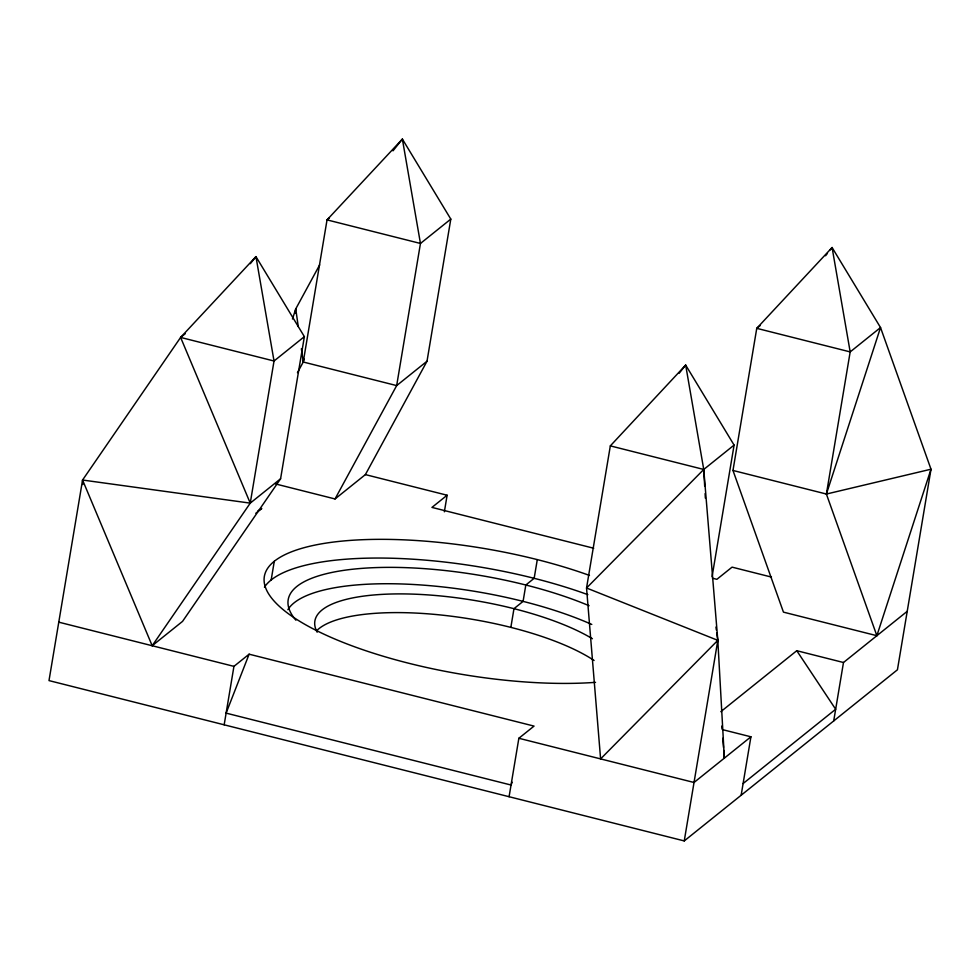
<?xml version="1.0" encoding="UTF-8"?>
<svg xmlns="http://www.w3.org/2000/svg" width="980" height="980" viewBox="0 0 980 980"><rect width="100%" height="100%" fill="white"/><g stroke="black" fill="none" stroke-linecap="round" stroke-linejoin="round"><path stroke-width="1.47" d="M280.586 478.779L250.243 503.132L82.565 480.029L152.194 645.734L182.55 621.381L280.586 478.779L304.376 336.642L255.952 256.625L180.614 337.426L82.565 480.029L49 680.598L684.248 840.926L897.435 669.781L931 469.212L880.53 327.553L832.094 247.524L756.756 328.337L732.979 470.461L783.449 612.133L876.867 635.702L931 469.212L826.397 494.043L732.979 470.461M152.194 645.734L250.243 503.132L274.033 361.007L255.952 256.625L250.329 263.681M224.163 724.808L233.938 666.363L249.116 654.187L534.039 726.094L518.861 738.271L509.086 796.716M295.005 313.38L295.752 308.896L319.676 264.882M297.454 372.682L303.249 362.012L327.038 219.888L402.376 139.074L450.8 219.104L427.011 361.228L365.393 474.602L335.038 498.955L275.723 483.985M271.166 579.976L274.29 561.283M444.357 511.817L447.125 495.231L365.393 474.602M510.85 627.384L513.973 608.678L523.087 601.377L525.819 585.011L534.161 578.31L537.297 559.605M610.332 445.876L586.542 588.012L600.605 758.9L717.813 640.344L703.75 469.457L685.669 365.075L610.332 445.876L703.75 469.457L734.094 445.091L685.669 365.075L679.115 373.307M712.068 576.755L734.094 445.091M684.248 840.926L717.813 640.344L716.772 632.97M741.149 795.245L750.925 736.801L723.191 729.806M876.867 635.702L826.397 494.043L850.175 351.906L832.094 247.524L830.219 249.876M833.711 720.937L843.486 662.505L907.211 611.336M292.457 319.027L295.752 308.896L298.251 326.597M427.011 361.228L396.667 385.593L303.249 362.012L304.192 359.121M826.397 494.043L880.53 327.553L850.175 351.906L756.756 328.337L760.26 325.519M249.116 654.187L226.111 713.122L511.046 785.029L512.136 782.224M335.038 498.955L396.667 385.593L420.457 243.457L402.376 139.074L393.005 150.834M825.54 255.756L827.414 253.404M250.243 503.132L180.614 337.426L185.281 333.678M329.366 218.013L327.038 219.888L420.457 243.457L450.8 219.104M304.376 336.642L274.033 361.007L180.614 337.426M255.841 513.251L261.783 508.485L257.973 510.923M447.125 495.231L431.96 507.407L593.709 548.237M720.827 711.676L796.777 650.708L843.486 662.505M750.925 736.801L694.024 782.481L518.861 738.271M743.097 783.559L835.658 709.251L796.777 650.708M771.468 577.085L732.06 567.138L716.882 579.315L712.436 578.188M58.776 622.165L233.938 666.363M715.939 627.065L716.356 630.018M301.375 348.733L303.249 362.012M721.733 726.082L721.99 729.132M722.738 738.283L723.497 747.434M723.742 750.484L724.367 758.116L717.813 640.344L586.542 588.012L703.75 469.457L704.681 486.068M705.098 493.614L705.355 498.146M82.565 480.029L82.822 484.561M287.887 609.683A184.007 55.64 9.5 0 1 409.591 584.288A184.007 55.64 9.5 0 1 591.785 624.444M295.899 620.193A184.007 55.64 9.5 0 1 370.82 567.812A184.007 55.64 9.5 0 1 589.078 605.714M316.528 630.851A154.166 46.611 9.5 0 1 441.992 615.122A154.166 46.611 9.5 0 1 594.101 660.483M317.165 632.21A154.166 46.611 9.5 0 1 408.856 594.003A154.166 46.611 9.5 0 1 592.41 638.727M264.441 587.167A211.362 63.908 9.5 0 1 587.853 594.664M595.534 682.337A211.362 63.908 9.5 0 1 319.358 631.977A211.362 63.908 9.5 0 1 314.457 545.199A211.362 63.908 9.5 0 1 589.482 575.419"/></g></svg>
